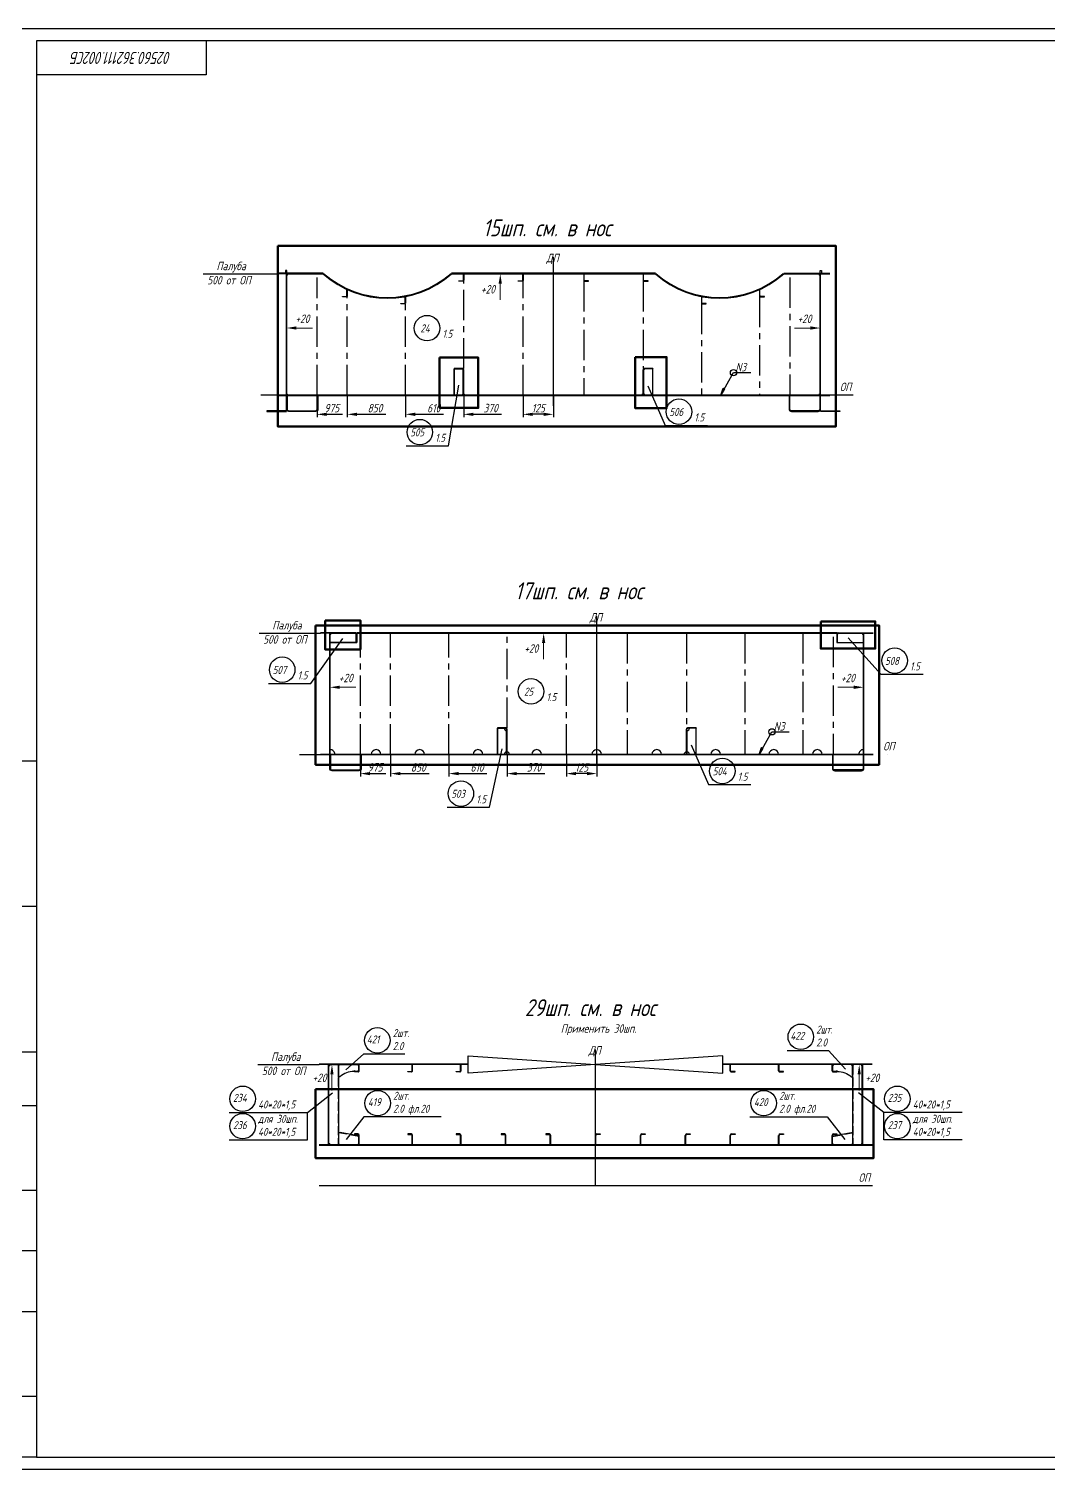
# Model space of a CAD drawing. Header units: millimetres. Extents: x 76485 to 135355, y 8208 to 18817.
# Drawn here: x 118704 to 122908, y 12764 to 18704 of the extents above; entities that cross this region are included whole.
import ezdxf
from ezdxf.enums import TextEntityAlignment as Align

# ---------------------------------------------------------------- set-up
doc = ezdxf.new("R2010")
doc.units = ezdxf.units.MM
doc.header["$PDSIZE"] = -1
for name, pattern in [('CENTER', [2, 1.25, -0.25, 0.25, -0.25]), ('Dashed_dotted', [34, 24, -5, 0, -5]), ('Short_dashed', [5, 3.75, -1.25])]:
    doc.linetypes.add(name, pattern=pattern)
doc.layers.add('Frame', color=6, linetype='Continuous')
doc.styles.add('PB_TEXT', font='romans.shx', dxfattribs={"width": 0.7, "oblique": 15})
doc.styles.get("Standard").update_dxf_attribs({"font": 'ГОСТ тип А наклонный.ttf'})
doc.styles.add('ГОСТ', font='ГОСТ тип А.ttf', dxfattribs={"oblique": 15})
doc.dimstyles.new('dim10', dxfattribs={"dimscale": 0.4, "dimtxt": 87.5, "dimasz": 100, "dimexe": 30, "dimexo": 0, "dimgap": 20, "dimtad": 1, "dimdec": 0, "dimdsep": 46, "dimtxsty": 'Standard', "dimcen": 5, "dimadec": 0, "dimazin": 0, "dimtfac": 1, "dimtdec": 0, "dimtmove": 0, "dimatfit": 3, "dimfxl": 1, "dimtolj": 1, "dimtzin": 0, "dimarcsym": 0})
doc.dimstyles.get("Standard").update_dxf_attribs({"dimtxt": 0.18, "dimasz": 0.18, "dimexe": 0.18, "dimexo": 0.0625, "dimgap": 0.09, "dimtad": 0, "dimtih": 1, "dimtoh": 1, "dimdec": 4, "dimzin": 0, "dimdsep": 46, "dimtxsty": 'Standard', "dimcen": 0.09, "dimadec": 0, "dimazin": 0, "dimtfac": 1, "dimtdec": 4, "dimtofl": 0, "dimtmove": 0, "dimatfit": 3, "dimfxl": 1, "dimtolj": 1, "dimtzin": 0, "dimarcsym": 0})

# ---------------------------------------------------------------- blocks, each defined once
blk = doc.blocks.new('A$C128E1BCE')
at = {"linetype": 'Continuous', "lineweight": 9}
blk.add_line((40, 0), (106.5, 0), dxfattribs=at)
at = {"linetype": 'Continuous'}
blk.add_solid([(40, 6.7), (40, -6.7), (0, 0)], dxfattribs=at)
blk = doc.blocks.new('*D119')
at = {"color": 0, "lineweight": -2, "transparency": 16777216}
for p, q in [((120742.4, 17193.4), (120742.4, 17102.5)), ((120867.4, 17193.4), (120867.4, 17102.5)), ((120827.4, 17114.5), (120782.4, 17114.5))]:
    blk.add_line(p, q, dxfattribs=at)
at = {"color": 0, "transparency": 16777216}
for points in [[(120782.4, 17121.2), (120782.4, 17107.8), (120742.4, 17114.5)], [(120827.4, 17121.2), (120827.4, 17107.8), (120867.4, 17114.5)]]:
    blk.add_solid(points, dxfattribs=at)
at = {"layer": 'Defpoints', "color": 0, "transparency": 16777216}
for p in [(120742.4, 17193.4), (120867.4, 17193.4), (120742.4, 17114.5)]:
    blk.add_point(p, dxfattribs=at)
at = {"color": 0, "transparency": 16777216, "insert": (120804.9, 17140), "char_height": 35, "attachment_point": 5}
blk.add_mtext('\\A1;125', dxfattribs=at)
blk = doc.blocks.new('*D120')
at = {"color": 0, "lineweight": -2, "transparency": 16777216}
for p, q in [((120497.4, 17193.4), (120497.4, 17102.5)), ((120537.4, 17114.5), (120653.6, 17114.5))]:
    blk.add_line(p, q, dxfattribs=at)
at = {"color": 0, "transparency": 16777216}
blk.add_solid([(120537.4, 17121.2), (120537.4, 17107.8), (120497.4, 17114.5)], dxfattribs=at)
at = {"layer": 'Defpoints', "color": 0, "transparency": 16777216}
for p in [(120497.4, 17193.4), (120497.4, 17114.5), (120867.4, 17111.8)]:
    blk.add_point(p, dxfattribs=at)
at = {"color": 0, "transparency": 16777216, "insert": (120608.4, 17140.2), "char_height": 35, "attachment_point": 5}
blk.add_mtext('\\A1;370', dxfattribs=at)
blk = doc.blocks.new('*D121')
at = {"color": 0, "lineweight": -2, "transparency": 16777216}
for p, q in [((120257.4, 17193.4), (120257.4, 17102.5)), ((120297.4, 17114.5), (120414.3, 17114.5))]:
    blk.add_line(p, q, dxfattribs=at)
at = {"color": 0, "transparency": 16777216}
blk.add_solid([(120297.4, 17121.2), (120297.4, 17107.8), (120257.4, 17114.5)], dxfattribs=at)
at = {"layer": 'Defpoints', "color": 0, "transparency": 16777216}
for p in [(120257.4, 17193.4), (120867.4, 17191.4), (120257.4, 17114.5)]:
    blk.add_point(p, dxfattribs=at)
at = {"color": 0, "transparency": 16777216, "insert": (120373.5, 17140), "char_height": 35, "attachment_point": 5}
blk.add_mtext('\\A1;610', dxfattribs=at)
blk = doc.blocks.new('*D122')
at = {"color": 0, "lineweight": -2, "transparency": 16777216}
for p, q in [((120017.4, 17193.4), (120017.4, 17102.5)), ((120057.4, 17114.5), (120175.6, 17114.5))]:
    blk.add_line(p, q, dxfattribs=at)
at = {"color": 0, "transparency": 16777216}
blk.add_solid([(120057.4, 17121.2), (120057.4, 17107.8), (120017.4, 17114.5)], dxfattribs=at)
at = {"layer": 'Defpoints', "color": 0, "transparency": 16777216}
for p in [(120017.4, 17193.4), (120867.4, 17191.4), (120017.4, 17114.5)]:
    blk.add_point(p, dxfattribs=at)
at = {"color": 0, "transparency": 16777216, "insert": (120131.2, 17140), "char_height": 35, "attachment_point": 5}
blk.add_mtext('\\A1;850', dxfattribs=at)
blk = doc.blocks.new('*D123')
at = {"color": 0, "lineweight": -2, "transparency": 16777216}
for p, q in [((119892.4, 17193.4), (119892.4, 17102.5)), ((119932.4, 17114.5), (119997.1, 17114.5))]:
    blk.add_line(p, q, dxfattribs=at)
at = {"color": 0, "transparency": 16777216}
blk.add_solid([(119932.4, 17121.2), (119932.4, 17107.8), (119892.4, 17114.5)], dxfattribs=at)
at = {"layer": 'Defpoints', "color": 0, "transparency": 16777216}
for p in [(119892.4, 17193.4), (120867.4, 17191.4), (119892.4, 17114.5)]:
    blk.add_point(p, dxfattribs=at)
at = {"color": 0, "transparency": 16777216, "insert": (119953.2, 17140.2), "char_height": 35, "attachment_point": 5}
blk.add_mtext('\\A1;975', dxfattribs=at)
blk = doc.blocks.new('stamp-side-01')
at = {"layer": 'Frame'}
for p, q in [((-12, 0), (-12, 145)), ((-12, 145), (0, 145)), ((-12, 110), (0, 110)), ((0, 85), (-12, 85)), ((-12, 60), (0, 60)), ((0, 25), (-12, 25)), ((0, 0), (-12, 0))]:
    blk.add_line(p, q, dxfattribs=at)
at = {"layer": 'Frame', "color": 7}
blk.add_line((-7, 145), (-7, 0), dxfattribs=at)
at = {"layer": 'Frame', "color": 7, "style": 'PB_TEXT', "oblique": 15, "width": 0.7}
for s, p in [('Подпись и дата', (-8.25, 115.55)), ('Инв. N дубл.', (-8.25, 88.76)), ('Взамен инв. N', (-8.25, 61.42)), ('Подпись и дата', (-8.25, 30.25)), ('Инв. N подл.', (-8.25, 2.97))]:
    blk.add_text(s, height=2.5, rotation=90, dxfattribs=at).set_placement(p)
blk = doc.blocks.new('stamp-side-02')
at = {"layer": 'Frame'}
for p, q in [((0, 287), (-12, 287)), ((-12, 167), (-12, 287)), ((0, 227), (-12, 227)), ((0, 167), (-12, 167))]:
    blk.add_line(p, q, dxfattribs=at)
at = {"layer": 'Frame', "color": 7}
blk.add_line((-7, 287), (-7, 167), dxfattribs=at)
at = {"layer": 'Frame'}
blk.add_blockref('stamp-side-01', (0, 0), dxfattribs=at)
at = {"layer": 'Frame', "color": 7, "style": 'PB_TEXT', "oblique": 15, "width": 0.7}
for s, p in [('Первичное применение', (-8.25, 241.89)), ('Справ. N', (-8.25, 189.23))]:
    blk.add_text(s, height=2.5, rotation=90, dxfattribs=at).set_placement(p)
blk = doc.blocks.new('A$C65DE2539')
at = {"color": 7}
for points in [[(0, 0), (8410, 0), (8410, 5940), (0, 5940)], [(200, 50), (8360, 50), (8360, 5890), (200, 5890)]]:
    blk.add_lwpolyline(points, close=True, dxfattribs=at)
blk.add_lwpolyline([(900, 5890), (900, 5750), (200, 5750)], dxfattribs=at)
at = {"color": 7, "xscale": 10, "yscale": 10, "zscale": 10}
blk.add_blockref('stamp-side-02', (200, 50), dxfattribs=at)
blk = doc.blocks.new('*D124')
at = {"color": 0, "lineweight": -2, "transparency": 16777216}
for p, q in [((120921.1, 15711.8), (120921.1, 15620.9)), ((121046.1, 15711.8), (121046.1, 15620.9)), ((121006.1, 15632.9), (120961.1, 15632.9))]:
    blk.add_line(p, q, dxfattribs=at)
at = {"color": 0, "transparency": 16777216}
for points in [[(120961.1, 15639.6), (120961.1, 15626.2), (120921.1, 15632.9)], [(121006.1, 15639.6), (121006.1, 15626.2), (121046.1, 15632.9)]]:
    blk.add_solid(points, dxfattribs=at)
at = {"layer": 'Defpoints', "color": 0, "transparency": 16777216}
for p in [(120921.1, 15711.8), (121046.1, 15711.8), (120921.1, 15632.9)]:
    blk.add_point(p, dxfattribs=at)
at = {"color": 0, "transparency": 16777216, "insert": (120983.6, 15658.4), "char_height": 35, "attachment_point": 5}
blk.add_mtext('\\A1;125', dxfattribs=at)
blk = doc.blocks.new('*D125')
at = {"color": 0, "lineweight": -2, "transparency": 16777216}
for p, q in [((120676.1, 15711.8), (120676.1, 15620.9)), ((120716.1, 15632.9), (120832.3, 15632.9))]:
    blk.add_line(p, q, dxfattribs=at)
at = {"color": 0, "transparency": 16777216}
blk.add_solid([(120716.1, 15639.6), (120716.1, 15626.2), (120676.1, 15632.9)], dxfattribs=at)
at = {"layer": 'Defpoints', "color": 0, "transparency": 16777216}
for p in [(120676.1, 15711.8), (120676.1, 15632.9), (121046.1, 15630.2)]:
    blk.add_point(p, dxfattribs=at)
at = {"color": 0, "transparency": 16777216, "insert": (120787.2, 15658.6), "char_height": 35, "attachment_point": 5}
blk.add_mtext('\\A1;370', dxfattribs=at)
blk = doc.blocks.new('*D126')
at = {"color": 0, "lineweight": -2, "transparency": 16777216}
for p, q in [((120436.1, 15711.8), (120436.1, 15620.9)), ((120476.1, 15632.9), (120593, 15632.9))]:
    blk.add_line(p, q, dxfattribs=at)
at = {"color": 0, "transparency": 16777216}
blk.add_solid([(120476.1, 15639.6), (120476.1, 15626.2), (120436.1, 15632.9)], dxfattribs=at)
at = {"layer": 'Defpoints', "color": 0, "transparency": 16777216}
for p in [(120436.1, 15711.8), (121046.1, 15709.8), (120436.1, 15632.9)]:
    blk.add_point(p, dxfattribs=at)
at = {"color": 0, "transparency": 16777216, "insert": (120552.3, 15658.4), "char_height": 35, "attachment_point": 5}
blk.add_mtext('\\A1;610', dxfattribs=at)
blk = doc.blocks.new('*D127')
at = {"color": 0, "lineweight": -2, "transparency": 16777216}
for p, q in [((120196.1, 15711.8), (120196.1, 15620.9)), ((120236.1, 15632.9), (120354.4, 15632.9))]:
    blk.add_line(p, q, dxfattribs=at)
at = {"color": 0, "transparency": 16777216}
blk.add_solid([(120236.1, 15639.6), (120236.1, 15626.2), (120196.1, 15632.9)], dxfattribs=at)
at = {"layer": 'Defpoints', "color": 0, "transparency": 16777216}
for p in [(120196.1, 15711.8), (121046.1, 15709.8), (120196.1, 15632.9)]:
    blk.add_point(p, dxfattribs=at)
at = {"color": 0, "transparency": 16777216, "insert": (120310, 15658.4), "char_height": 35, "attachment_point": 5}
blk.add_mtext('\\A1;850', dxfattribs=at)
blk = doc.blocks.new('*D128')
at = {"color": 0, "lineweight": -2, "transparency": 16777216}
for p, q in [((120071.1, 15711.8), (120071.1, 15620.9)), ((120111.1, 15632.9), (120175.8, 15632.9))]:
    blk.add_line(p, q, dxfattribs=at)
at = {"color": 0, "transparency": 16777216}
blk.add_solid([(120111.1, 15639.6), (120111.1, 15626.2), (120071.1, 15632.9)], dxfattribs=at)
at = {"layer": 'Defpoints', "color": 0, "transparency": 16777216}
for p in [(120071.1, 15711.8), (121046.1, 15709.8), (120071.1, 15632.9)]:
    blk.add_point(p, dxfattribs=at)
at = {"color": 0, "transparency": 16777216, "insert": (120132, 15658.6), "char_height": 35, "attachment_point": 5}
blk.add_mtext('\\A1;975', dxfattribs=at)
blk = doc.blocks.new('_weld')
at = {"color": 0, "linetype": 'ByBlock'}
for p, q in [((-1.5, 0), (-1.5, 0)), ((-1.5, -0.05), (-1.45, 0)), ((-1.5, -0.09), (-1.41, 0)), ((-1.5, -0.14), (-1.36, 0)), ((-1.5, -0.18), (-1.32, 0)), ((-1.5, -0.22), (-1.28, 0)), ((-1.5, -0.27), (-1.23, 0)), ((-1.43, -0.29), (-1.14, 0)), ((-1.37, -0.27), (-1.1, 0)), ((-1.31, -0.26), (-1.05, 0)), ((-1.26, -0.25), (-1.01, 0)), ((-1.2, -0.24), (-0.96, 0)), ((-1.14, -0.23), (-0.92, 0)), ((-1.09, -0.22), (-0.87, 0)), ((-1.03, -0.21), (-0.83, 0)), ((-0.92, -0.18), (-0.74, 0)), ((-0.86, -0.17), (-0.69, 0)), ((-0.81, -0.16), (-0.65, 0)), ((-0.67, -0.13), (-0.81, 0)), ((-0.63, -0.13), (-0.76, 0)), ((-0.75, -0.15), (-0.6, 0)), ((-0.7, -0.14), (-0.56, 0)), ((-0.64, -0.13), (-0.51, 0)), ((-0.58, -0.12), (-0.47, 0)), ((-0.53, -0.11), (-0.42, 0)), ((-0.41, -0.08), (-0.49, 0)), ((-0.37, -0.07), (-0.45, 0)), ((-0.33, -0.07), (-0.4, 0)), ((-0.36, -0.07), (-0.29, 0)), ((-0.3, -0.06), (-0.24, 0)), ((-0.25, -0.05), (-0.2, 0)), ((-0.19, -0.04), (-0.15, 0)), ((-0.15, -0.03), (-0.18, 0)), ((-0.13, -0.03), (-0.11, 0)), ((-0.11, -0.02), (-0.13, 0)), ((-0.07, -0.01), (-0.09, 0)), ((-0.08, -0.02), (-0.06, 0)), ((-0.04, -0.01), (-0.04, 0)), ((-0.02, 0), (-0.02, 0)), ((-1.27, -0.25), (-1.5, -0.02)), ((-1.31, -0.26), (-1.5, -0.07)), ((-1.34, -0.27), (-1.5, -0.11)), ((-1.38, -0.28), (-1.5, -0.16)), ((-1.42, -0.28), (-1.5, -0.2)), ((-1.46, -0.29), (-1.5, -0.25)), ((-1.49, -0.3), (-1.5, -0.29)), ((-1.48, -0.3), (-1.19, 0)), ((-1.23, -0.25), (-1.48, 0)), ((-1.2, -0.24), (-1.43, 0)), ((-1.16, -0.23), (-1.39, 0)), ((-1.12, -0.22), (-1.34, 0)), ((-1.08, -0.22), (-1.3, 0)), ((-1.05, -0.21), (-1.25, 0)), ((-1.01, -0.2), (-1.21, 0)), ((-0.97, -0.19), (-1.16, 0)), ((-0.93, -0.19), (-1.12, 0)), ((-0.9, -0.18), (-1.07, 0)), ((-0.86, -0.17), (-1.03, 0)), ((-0.82, -0.16), (-0.99, 0)), ((-0.98, -0.2), (-0.78, 0)), ((-0.78, -0.16), (-0.94, 0)), ((-0.75, -0.15), (-0.9, 0)), ((-0.71, -0.14), (-0.85, 0)), ((-0.6, -0.12), (-0.72, 0)), ((-0.56, -0.11), (-0.67, 0)), ((-0.52, -0.1), (-0.63, 0)), ((-0.48, -0.1), (-0.58, 0)), ((-0.45, -0.09), (-0.54, 0)), ((-0.47, -0.09), (-0.38, 0)), ((-0.42, -0.08), (-0.33, 0)), ((-0.3, -0.06), (-0.36, 0)), ((-0.26, -0.05), (-0.31, 0)), ((-0.22, -0.04), (-0.27, 0)), ((-0.18, -0.04), (-0.22, 0))]:
    blk.add_line(p, q, dxfattribs=at)
at = {"color": 0, "linetype": 'ByBlock', "flags": 128}
blk.add_lwpolyline([(-1.5, 0), (0, 0), (-1.5, -0.3)], close=True, dxfattribs=at)

msp = doc.modelspace()

# ---------------------------------------------------------------- linework, layer by layer
at = {"color": 1, "ltscale": 25}
for p, q in [((120867.4, 17150.2), (120867.4, 17763.4)), ((122104.1, 17193.4), (119661, 17193.4))]:
    msp.add_line(p, q, dxfattribs=at)
at = {"color": 3, "ltscale": 10}
for p, q in [((119917.4, 17696.4), (119727.4, 17696.4)), ((119917.4, 17693.4), (119727.4, 17693.4)), ((119765.9, 17193.4), (119765.9, 17693.4)), ((119767.4, 17693.4), (119917.8, 17693.4)), ((119767.4, 17193.4), (119767.4, 17693.4)), ((119767.4, 17193.4), (119767.4, 17693.4)), ((121288.4, 17696.4), (120446.4, 17696.4)), ((121288.4, 17693.4), (120446.4, 17693.4)), ((120446.9, 17693.4), (121287.8, 17693.4)), ((121816.9, 17693.4), (121967.4, 17693.4)), ((121817.4, 17696.4), (122007.4, 17696.4)), ((121817.4, 17693.4), (122007.4, 17693.4)), ((121967.4, 17693.4), (121967.4, 17193.4)), ((121967.4, 17193.4), (121967.4, 17693.4)), ((121968.9, 17193.4), (121968.9, 17693.4)), ((120457.5, 17301.5), (120495.4, 17301.5)), ((120457.5, 17193.4), (120457.5, 17301.5)), ((120490.4, 17301.5), (120495.4, 17296.5)), ((120495.4, 17301.5), (120495.4, 17193.4)), ((120495.4, 17193.4), (120495.4, 17297.5)), ((120497.4, 17193.4), (120497.4, 17297.5)), ((121237.4, 17193.4), (121237.4, 17297.5)), ((121277.3, 17301.5), (121239.4, 17301.5)), ((121239.4, 17301.5), (121239.4, 17193.4)), ((121244.4, 17301.5), (121239.4, 17296.5)), ((121239.4, 17193.4), (121239.4, 17297.5)), ((121277.3, 17193.4), (121277.3, 17301.5)), ((122007.4, 17193.4), (119727.4, 17193.4)), ((122007.4, 17191.4), (119727.4, 17191.4)), ((121967.4, 17193.4), (119767.4, 17193.4)), ((120495.4, 17193.4), (120457.5, 17193.4)), ((121239.4, 17193.4), (121277.3, 17193.4)), ((120050.2, 16213.8), (119906.1, 16213.8)), ((120050.2, 16211.8), (119906.1, 16211.8)), ((119944.6, 15711.8), (119944.6, 16211.8)), ((119946.1, 15711.8), (119946.1, 16211.8)), ((119946.1, 16211.8), (120049.1, 16211.8)), ((119946.1, 16173.8), (119946.1, 16211.8)), ((119946.1, 15711.8), (119946.1, 16211.8)), ((120049.1, 16211.8), (120054.1, 16206.8)), ((122036.1, 16213.3), (120056.1, 16213.3)), ((120056.1, 16211.8), (122036.1, 16211.8)), ((122036.1, 16211.8), (120056.1, 16211.8)), ((122036.1, 16211.8), (120056.1, 16211.8)), ((122043.1, 16211.8), (122038.1, 16206.8)), ((122042, 16213.8), (122186.1, 16213.8)), ((122042, 16211.8), (122186.1, 16211.8)), ((122146.1, 16211.8), (122043.1, 16211.8)), ((122146.1, 16211.8), (122146.1, 15711.8)), ((122146.1, 16173.8), (122146.1, 16211.8)), ((122146.1, 15711.8), (122146.1, 16211.8)), ((122147.6, 15711.8), (122147.6, 16211.8)), ((120636.2, 15819.9), (120664.1, 15819.9)), ((120636.2, 15711.8), (120636.2, 15819.9)), ((120674.1, 15711.8), (120674.1, 15815.8)), ((120674.1, 15809.9), (120674.1, 15711.8)), ((120676.1, 15711.8), (120676.1, 15815.8)), ((121416.1, 15711.8), (121416.1, 15815.8)), ((121418.1, 15711.8), (121418.1, 15815.8)), ((121418.1, 15809.9), (121418.1, 15711.8)), ((121456, 15819.9), (121428.1, 15819.9)), ((121456, 15711.8), (121456, 15819.9)), ((122186.1, 15711.8), (119906.1, 15711.8)), ((122186.1, 15709.8), (119906.1, 15709.8)), ((122146.1, 15711.8), (119946.1, 15711.8)), ((120674.1, 15711.8), (120636.2, 15711.8)), ((121418.1, 15711.8), (121456, 15711.8)), ((120516.2, 14434.1), (119901.2, 14434.1)), ((120516.2, 14432.6), (119901.2, 14432.6)), ((119939.2, 14102), (119939.2, 14432.6)), ((119941.2, 14432.6), (119976.7, 14432.6)), ((119941.2, 14102), (119941.2, 14432.6)), ((119941.2, 14102), (119941.2, 14432.6)), ((119981.2, 14432.6), (120064.7, 14432.6)), ((119981.2, 14427.6), (119986.2, 14432.6)), ((120059.7, 14432.6), (120064.7, 14427.6)), ((120064.7, 14409.1), (120059.7, 14404.1)), ((120064.7, 14407), (120064.7, 14432.6)), ((120066.2, 14407), (120066.2, 14432.6)), ((120284.7, 14407), (120284.7, 14432.6)), ((120286.2, 14407), (120286.2, 14432.6)), ((120484.7, 14407), (120484.7, 14432.6)), ((120486.2, 14407), (120486.2, 14432.6)), ((122181.2, 14434.1), (121566.2, 14434.1)), ((122181.2, 14432.6), (121566.2, 14432.6)), ((121596.2, 14407), (121596.2, 14432.6)), ((121597.7, 14407), (121597.7, 14432.6)), ((121796.2, 14407), (121796.2, 14432.6)), ((121797.7, 14407), (121797.7, 14432.6)), ((122016.2, 14407), (122016.2, 14432.6)), ((122017.7, 14407), (122017.7, 14432.6)), ((122101.2, 14432.6), (122017.7, 14432.6)), ((122022.7, 14432.6), (122017.7, 14427.6)), ((122017.7, 14409.1), (122022.7, 14404.1)), ((122101.2, 14427.6), (122096.2, 14432.6)), ((122141.2, 14432.6), (122105.7, 14432.6)), ((122141.2, 14102), (122141.2, 14432.6)), ((122141.2, 14102), (122141.2, 14432.6)), ((122143.2, 14102), (122143.2, 14432.6)), ((120064.2, 14102), (120064.2, 14140.5)), ((120066.2, 14102), (120066.2, 14140.5)), ((120284.2, 14102), (120284.2, 14140.5)), ((120286.2, 14102), (120286.2, 14140.5)), ((120484.2, 14102), (120484.2, 14140.5)), ((120486.2, 14102), (120486.2, 14140.5)), ((120669.2, 14102), (120669.2, 14140.5)), ((120671.2, 14102), (120671.2, 14140.5)), ((120854.2, 14102), (120854.2, 14140.5)), ((120856.2, 14102), (120856.2, 14140.5)), ((121040.2, 14102), (121040.2, 14140.5)), ((121042.2, 14102), (121042.2, 14140.5)), ((121226.2, 14102), (121226.2, 14140.5)), ((121228.2, 14102), (121228.2, 14140.5)), ((121411.2, 14102), (121411.2, 14140.5)), ((121413.2, 14102), (121413.2, 14140.5)), ((121596.2, 14102), (121596.2, 14140.5)), ((121598.2, 14102), (121598.2, 14140.5)), ((121796.2, 14102), (121796.2, 14140.5)), ((121798.2, 14102), (121798.2, 14140.5)), ((122016.2, 14102), (122016.2, 14140.5)), ((122018.2, 14102), (122018.2, 14140.5)), ((122181.2, 14102), (119901.2, 14102)), ((122181.2, 14099.7), (119901.2, 14099.7)), ((119976.7, 14102), (119941.2, 14102)), ((122105.7, 14102), (122141.2, 14102))]:
    msp.add_line(p, q, dxfattribs=at)
at = {"color": 1, "linetype": 'CENTER', "ltscale": 100}
for p, q in [((119892.4, 17193.4), (119892.4, 17678.4)), ((120497.4, 17303.4), (120497.4, 17663.4)), ((120742.4, 17193.4), (120742.4, 17663.4)), ((120992.4, 17663.4), (120992.4, 17193.4)), ((121237.4, 17663.4), (121237.4, 17303.4)), ((121842.4, 17678.4), (121842.4, 17193.4)), ((120017.4, 17193.4), (120017.4, 17599.4)), ((121717.4, 17599.4), (121717.4, 17193.4)), ((120257.4, 17193.4), (120257.4, 17570.4)), ((121477.4, 17570.4), (121477.4, 17193.4)), ((120071.1, 15711.8), (120071.1, 16196.8)), ((120196.1, 15711.8), (120196.1, 16211.8)), ((120436.1, 15711.8), (120436.1, 16211.8)), ((120676.1, 15821.8), (120676.1, 16211.8)), ((120921.1, 15711.8), (120921.1, 16211.8)), ((121171.1, 16211.8), (121171.1, 15711.8)), ((121416.1, 16211.8), (121416.1, 15821.8)), ((121656.1, 16211.8), (121656.1, 15711.8)), ((121896.1, 16211.8), (121896.1, 15711.8)), ((122021.1, 16196.8), (122021.1, 15711.8))]:
    msp.add_line(p, q, dxfattribs=at)
at = {"color": 1, "ltscale": 10}
for p, q in [((121046.1, 15668.6), (121046.1, 16281.8)), ((122183.1, 13932.6), (119901.2, 13932.6))]:
    msp.add_line(p, q, dxfattribs=at)
at = {"color": 1, "linetype": 'Dashed_dotted', "ltscale": 25}
msp.add_line((119819.5, 15711.8), (122284.5, 15711.8), dxfattribs=at)
at = {"color": 1}
msp.add_line((121041.2, 13932.6), (121041.2, 14495.5), dxfattribs=at)
at = {"color": 3, "linetype": 'Short_dashed', "ltscale": 10}
for p, q in [((119979.8, 14429.5), (119979.8, 14105)), ((122102.7, 14429.5), (122102.7, 14105))]:
    msp.add_line(p, q, dxfattribs=at)
at = {"color": 2, "linetype": 'Short_dashed', "ltscale": 10}
for p, q in [((120064.2, 14136.3), (119982.7, 14152)), ((122018.2, 14136.3), (122099.8, 14152))]:
    msp.add_line(p, q, dxfattribs=at)
at = {"color": 4, "lineweight": 100, "ltscale": 100}
for points in [[(119730.8, 17809.9), (122031.6, 17809.9), (122031.6, 17064.3), (119730.8, 17064.3)], [(119886.8, 16243.9), (122210.5, 16243.9), (122210.5, 15669.4), (119886.8, 15669.4)]]:
    msp.add_lwpolyline(points, close=True, dxfattribs=at)
at = {"color": 1, "ltscale": 10}
for points in [[(119767.4, 17696.4), (119767.4, 17707.2), (119762.4, 17707.2), (119762.4, 17696.4)], [(121967.4, 17696.4), (121967.4, 17707.2), (121972.4, 17707.2), (121972.4, 17696.4)], [(120056.2, 16207.8), (120056.2, 16173.8), (120054.2, 16173.8), (120054.2, 16207.8)], [(122036, 16207.8), (122036, 16173.8), (122038, 16173.8), (122038, 16207.8)], [(120254.7, 14476.4), (120084.6, 14476.4), (120010.9, 14411.2)], [(121831.3, 14491.2), (122001.4, 14491.2), (122072, 14414.1)], [(120061.7, 14402.5), (120046.3, 14402.5), (120046.3, 14404), (120061.7, 14404)], [(120281.7, 14402.5), (120266.3, 14402.5), (120266.3, 14404), (120281.7, 14404)], [(120481.7, 14402.5), (120466.3, 14402.5), (120466.3, 14404), (120481.7, 14404)], [(121600.7, 14402.5), (121616.2, 14402.5), (121616.2, 14404), (121600.7, 14404)], [(121800.7, 14402.5), (121816.2, 14402.5), (121816.2, 14404), (121800.7, 14404)], [(122020.7, 14402.5), (122036.2, 14402.5), (122036.2, 14404), (122020.7, 14404)]]:
    msp.add_lwpolyline(points, dxfattribs=at)
for points in [[(119423.1, 17693.4), (119727.4, 17693.4)], [(119653.4, 16211.8), (119906.1, 16211.8)], [(119648.5, 14432.6), (119901.2, 14432.6)]]:
    msp.add_lwpolyline(points)
at = {"color": 3, "ltscale": 10}
for points in [[(119917.8, 17693.4, 0.377964), (120446.9, 17693.4)], [(119919.8, 17695.6, 0.377964), (120445, 17695.6, 0.377964)], [(121287.8, 17693.4, 0.377964), (121816.9, 17693.4)], [(121289.8, 17695.6, 0.377964), (121815, 17695.6, 0.377964)], [(120502.4, 17193.4, 0.414188), (120497.4, 17198.4), (120497.4, 17297.6, 0.41423), (120491.4, 17303.6), (120457.4, 17303.6), (120457.4, 17193.4)], [(121277.4, 17193.4), (121277.4, 17303.6), (121243.4, 17303.6, 0.41423), (121237.4, 17297.6), (121237.4, 17198.4, 0.414188), (121232.4, 17193.4, 0.414188)], [(120686.1, 15711.8, 0.414236), (120676.1, 15721.8), (120676.1, 15816, 0.41423), (120670.1, 15822), (120636.1, 15822), (120636.1, 15711.8)], [(121456.1, 15711.8), (121456.1, 15822), (121422.1, 15822, 0.41423), (121416.1, 15816), (121416.1, 15721.8, 0.414236), (121406.1, 15711.8, 0.414236)], [(120064.7, 14404.1), (120044.6, 14404.1, 0.176328), (119986.8, 14383), (119986.2, 14382.6), (119981.2, 14382.6)], [(120049.3, 14404.1, 0.419632), (120046.3, 14407.1, 0.409717), (120043.3, 14404.1, 0.409717)], [(122017.7, 14404.1), (122037.9, 14404.1, -0.176328), (122095.7, 14383), (122096.2, 14382.6), (122101.2, 14382.6)], [(122033.1, 14404.1, -0.419632), (122036.2, 14407.1, -0.409717), (122039.1, 14404.1, -0.409717)]]:
    msp.add_lwpolyline(points, format="xyb", dxfattribs=at)
at = {"color": 7}
for points in [[(120495.9, 17693.4), (120497.4, 17693.4), (120497.4, 17667.9, -0.414214), (120492.9, 17663.4), (120477.4, 17663.4), (120477.4, 17664.9), (120492.9, 17664.9, 0.414214), (120495.9, 17667.9)], [(120740.9, 17693.4), (120742.4, 17693.4), (120742.4, 17667.9, -0.414214), (120737.9, 17663.4), (120722.4, 17663.4), (120722.4, 17664.9), (120737.9, 17664.9, 0.414214), (120740.9, 17667.9)], [(120993.9, 17693.4), (120992.4, 17693.4), (120992.4, 17667.9, 0.414214), (120996.9, 17663.4), (121012.4, 17663.4), (121012.4, 17664.9), (120996.9, 17664.9, -0.414214), (120993.9, 17667.9)], [(121238.9, 17693.4), (121237.4, 17693.4), (121237.4, 17667.9, 0.414214), (121241.9, 17663.4), (121257.4, 17663.4), (121257.4, 17664.9), (121241.9, 17664.9, -0.414214), (121238.9, 17667.9)], [(120015.9, 17629.4), (120017.4, 17629.4), (120017.4, 17603.9, -0.414214), (120012.9, 17599.4), (119997.4, 17599.4), (119997.4, 17600.9), (120012.9, 17600.9, 0.414214), (120015.9, 17603.9)], [(120255.9, 17600.4), (120257.4, 17600.4), (120257.4, 17574.9, -0.414214), (120252.9, 17570.4), (120237.4, 17570.4), (120237.4, 17571.9), (120252.9, 17571.9, 0.414214), (120255.9, 17574.9)], [(121478.9, 17600.4), (121477.4, 17600.4), (121477.4, 17574.9, 0.414214), (121481.9, 17570.4), (121497.4, 17570.4), (121497.4, 17571.9), (121481.9, 17571.9, -0.414214), (121478.9, 17574.9)], [(121718.9, 17629.4), (121717.4, 17629.4), (121717.4, 17603.9, 0.414214), (121721.9, 17599.4), (121737.4, 17599.4), (121737.4, 17600.9), (121721.9, 17600.9, -0.414214), (121718.9, 17603.9)]]:
    msp.add_lwpolyline(points, format="xyb", close=True, dxfattribs=at)
at = {"color": 2, "lineweight": 100, "ltscale": 100}
for points in [[(120398.1, 17348.2), (120557.1, 17348.2), (120557.1, 17141), (120398.1, 17141)], [(121204.6, 17350.8), (121334.3, 17350.8), (121334.3, 17139.9), (121204.6, 17139.9)], [(119925.6, 16264.8), (120071.1, 16264.8), (120071.1, 16145.2), (119925.6, 16145.2)], [(121969.8, 16260.2), (122194.7, 16260.2), (122194.7, 16148.2), (121969.8, 16148.2)]]:
    msp.add_lwpolyline(points, close=True, dxfattribs=at)
at = {"color": 3, "ltscale": 10}
for points in [[(120491.4, 17303.5), (120457.4, 17303.5), (120457.4, 17301.5), (120491.4, 17301.5)], [(121243.4, 17303.5), (121277.3, 17303.5), (121277.3, 17301.5), (121243.4, 17301.5)], [(119946.1, 16173.8), (120056.1, 16173.8), (120056.1, 16211.8)], [(120054.1, 16206.8), (120054.1, 16173.8), (119946.1, 16173.8)], [(122036.1, 16211.8), (122036.1, 16173.8), (122146.1, 16173.8)], [(122038.1, 16206.8), (122038.1, 16173.8), (122146.1, 16173.8)], [(120670.1, 15821.8), (120636.2, 15821.8), (120636.2, 15819.8), (120670.1, 15819.8)], [(121422.1, 15821.8), (121456, 15821.8), (121456, 15819.8), (121422.1, 15819.8)], [(119976.7, 14432.6), (119981.3, 14428), (119981.3, 14106.5), (119976.7, 14102)], [(119981.2, 14382.6), (119981.2, 14407.6), (119981.2, 14432.6)], [(120064.7, 14432.6), (120064.7, 14407.6), (120064.7, 14404.1)], [(122017.7, 14432.6), (122017.7, 14407.6), (122017.7, 14404.1)], [(122105.7, 14432.6), (122101.2, 14428), (122101.2, 14106.5), (122105.7, 14102)], [(122101.2, 14382.6), (122101.2, 14407.6), (122101.2, 14432.6)], [(120060.2, 14147.3), (120046.3, 14147.3), (120046.3, 14145.1), (120060.2, 14145.1)], [(120280.2, 14147.3), (120266.3, 14147.3), (120266.3, 14145.1), (120280.2, 14145.1)], [(120480.2, 14147.3), (120466.3, 14147.3), (120466.3, 14145.1), (120480.2, 14145.1)], [(120665.2, 14147.3), (120651.3, 14147.3), (120651.3, 14145.1), (120665.2, 14145.1)], [(120850.2, 14147.3), (120836.3, 14147.3), (120836.3, 14145.1), (120850.2, 14145.1)], [(121046.2, 14147.3), (121060.2, 14147.3), (121060.2, 14145.1), (121046.2, 14145.1)], [(121232.2, 14147.3), (121246.2, 14147.3), (121246.2, 14145.1), (121232.2, 14145.1)], [(121417.2, 14147.3), (121431.2, 14147.3), (121431.2, 14145.1), (121417.2, 14145.1)], [(121602.2, 14147.3), (121616.2, 14147.3), (121616.2, 14145.1), (121602.2, 14145.1)], [(121802.2, 14147.3), (121816.2, 14147.3), (121816.2, 14145.1), (121802.2, 14145.1)], [(122022.2, 14147.3), (122036.2, 14147.3), (122036.2, 14145.1), (122022.2, 14145.1)]]:
    msp.add_lwpolyline(points, dxfattribs=at)
at = {"linetype": 'Continuous'}
for points in [[(121610, 17286.7), (121681.7, 17286.7)], [(121768.3, 15805.1), (121840, 15805.1)]]:
    msp.add_lwpolyline(points, dxfattribs=at)
at = {"color": 1, "ltscale": 25}
for points in [[(120260, 16984.8), (120434.3, 16984.8), (120477.6, 17234.6)], [(121256.6, 17232.5), (121328.5, 17068.9), (121502.8, 17068.9)], [(119692.5, 16005), (119866.9, 16005), (119998.2, 16190.2)], [(122082.5, 16192.8), (122218, 16042.3), (122392.3, 16042.3)], [(121435.3, 15750.9), (121507.2, 15587.3), (121681.6, 15587.3)], [(120429.4, 15494.1), (120603.8, 15494.1), (120656.4, 15734.4)], [(119529.8, 14235.5), (119853, 14235.5), (119956.6, 14316.7)], [(122552.7, 14235.5), (122229.5, 14235.5), (122125.9, 14316.7)], [(119529.8, 14122.8), (119853, 14122.8), (119853, 14235.5)], [(120404.5, 14217.8), (120086, 14217.8), (120012.9, 14123.9)], [(121678, 14217.8), (121996.5, 14217.8), (122069.6, 14123.9)], [(122552.7, 14122.8), (122229.5, 14122.8), (122229.5, 14235.5)]]:
    msp.add_lwpolyline(points, dxfattribs=at)
at = {"color": 8, "ltscale": 25}
for points in [[(119768.9, 17191.4), (119768.9, 17136.4, 0.414214), (119775.9, 17129.4), (119885.9, 17129.4, 0.414214), (119892.9, 17136.4), (119892.9, 17191.4), (119895.9, 17191.4), (119895.9, 17136.4, -0.414214), (119885.9, 17126.4), (119775.9, 17126.4, -0.414214), (119765.9, 17136.4), (119765.9, 17191.4)], [(121965.9, 17191.4), (121965.9, 17136.4, -0.414214), (121958.9, 17129.4), (121848.9, 17129.4, -0.414214), (121841.9, 17136.4), (121841.9, 17191.4), (121838.9, 17191.4), (121838.9, 17136.4, 0.414214), (121848.9, 17126.4), (121958.9, 17126.4, 0.414214), (121968.9, 17136.4), (121968.9, 17191.4)]]:
    msp.add_lwpolyline(points, format="xyb", close=True, dxfattribs=at)
at = {"color": 2, "ltscale": 10}
for points in [[(119765.9, 17129.4), (119685.9, 17129.4), (119685.9, 17126.4), (119765.9, 17126.4)], [(121968.9, 17129.4), (122048.9, 17129.4), (122048.9, 17126.4), (121968.9, 17126.4)], [(119986.2, 14152), (119981.2, 14152), (119981.2, 14107), (119986.2, 14102), (120059.2, 14102), (120064.2, 14107), (120064.2, 14137)], [(120064.2, 14137), (120063.2, 14138.5), (119987.8, 14153), (119986.2, 14152)], [(122018.2, 14137), (122019.3, 14138.5), (122094.7, 14153), (122096.2, 14152)], [(122096.2, 14152), (122101.2, 14152), (122101.2, 14107), (122096.2, 14102), (122023.2, 14102), (122018.2, 14107), (122018.2, 14137)]]:
    msp.add_lwpolyline(points, dxfattribs=at)
at = {"color": 8, "ltscale": 10}
for points in [[(119947.6, 15709.8), (119947.6, 15654.8, 0.414214), (119954.6, 15647.8), (120064.6, 15647.8, 0.414214), (120071.6, 15654.8), (120071.6, 15709.8), (120074.6, 15709.8), (120074.6, 15654.8, -0.414214), (120064.6, 15644.8), (119954.6, 15644.8, -0.414214), (119944.6, 15654.8), (119944.6, 15709.8)], [(122144.6, 15709.8), (122144.6, 15654.8, -0.414214), (122137.6, 15647.8), (122027.6, 15647.8, -0.414214), (122020.6, 15654.8), (122020.6, 15709.8), (122017.6, 15709.8), (122017.6, 15654.8, 0.414214), (122027.6, 15644.8), (122137.6, 15644.8, 0.414214), (122147.6, 15654.8), (122147.6, 15709.8)]]:
    msp.add_lwpolyline(points, format="xyb", close=True, dxfattribs=at)
msp.add_lwpolyline([(121566.2, 14397.2), (121566.2, 14469.5), (120516.2, 14397.2), (120516.2, 14469.5)], close=True)
at = {"color": 6, "lineweight": 100, "ltscale": 100}
msp.add_lwpolyline([(119886.8, 14331.5), (122187.9, 14331.5), (122187.9, 14047.1), (119886.8, 14047.1)], close=True, dxfattribs=at)
at = {"color": 1, "ltscale": 25}
for centre in [(120346.2, 17470), (121384.9, 17125.3), (120316.4, 17041.2), (119748.9, 16061.3), (122274.4, 16098.7), (120775.2, 15971.9), (121563.6, 15643.6), (120485.8, 15550.5), (119586.1, 14291.9), (120142.4, 14274.1), (121734.4, 14274.1), (122285.9, 14291.9), (119586.1, 14179.1), (122285.9, 14179.1)]:
    msp.add_circle(centre, 52.6, dxfattribs=at)
for centre in [(121610, 17286.7), (121768.3, 15805.1)]:
    msp.add_circle(centre, 12.8)
at = {"color": 1, "ltscale": 10}
for centre in [(120140.9, 14532.8), (121887.6, 14547.5)]:
    msp.add_circle(centre, 52.6, dxfattribs=at)
at = {"color": 3, "ltscale": 10}
for centre, radius, start, end in [((119767.4, 17693.4), 5, 270.00247, 359.99753), ((121967.4, 17693.4), 5, 180.00247, 269.99753), ((120491.4, 17297.5), 6, 359.99835, 90.00165), ((120491.4, 17297.5), 4, 359.98999, 89.98814), ((121243.4, 17297.5), 6, 89.99835, 180.00165), ((121243.4, 17297.5), 4, 90.01186, 180.00999), ((119767.4, 17193.4), 5, 0.00247, 89.99753), ((120495.4, 17193.4), 5, 90.00247, 179.99753), ((121239.4, 17193.4), 5, 0.00247, 89.99753), ((121967.4, 17193.4), 5, 90.00247, 179.99753), ((119946.1, 16211.8), 5, 270.00247, 359.99753), ((120050.2, 16207.8), 6, 359.99835, 90.00165), ((120050.2, 16207.8), 4, 0.01026, 90.00067), ((122042, 16207.8), 6, 89.99835, 180.00165), ((122042, 16207.8), 4, 89.99933, 179.98975), ((122146.1, 16211.8), 5, 180.00247, 269.99753), ((120674.1, 15819.9), 10, 180.00311, 270.00125), ((120670.1, 15815.8), 6, 359.99835, 90.00165), ((120670.1, 15815.8), 4, 359.99319, 90.0068), ((121422.1, 15815.8), 6, 89.99835, 180.00165), ((121418.1, 15819.9), 10, 269.99875, 359.99689), ((121422.1, 15815.8), 4, 89.9932, 180.00681), ((119946.1, 15711.8), 20, 359.99939, 90.00062), ((120136.1, 15711.8), 20, 0.00131, 179.99869), ((120316.1, 15711.8), 20, 0, 180), ((120556.1, 15711.8), 20, 0.00131, 179.99869), ((120674.1, 15711.8), 10, 89.99874, 179.99689), ((120798.6, 15711.8), 20, 0.00131, 179.99869), ((121046.1, 15711.8), 20, 0, 180), ((121293.6, 15711.8), 20, 0.00131, 179.99869), ((121418.1, 15711.8), 10, 0.00311, 90.00126), ((121536.1, 15711.8), 20, 0.00131, 179.99869), ((121776.1, 15711.8), 20, 0, 180), ((121956.1, 15711.8), 20, 0.00131, 179.99869), ((122146.1, 15711.8), 20, 89.99938, 180.00063), ((119941.2, 14432.6), 5, 270.00247, 359.99753), ((120061.7, 14407), 4.5, 269.99835, 0.00164), ((120061.7, 14407), 3, 269.99835, 0.00165), ((120281.7, 14407), 4.5, 269.99835, 0.00164), ((120281.7, 14407), 3, 269.99835, 0.00165), ((120481.7, 14407), 4.5, 269.99835, 0.00164), ((120481.7, 14407), 3, 269.99835, 0.00165), ((121600.7, 14407), 4.5, 179.99835, 270.00165), ((121600.7, 14407), 3, 179.99835, 270.00165), ((121800.7, 14407), 4.5, 179.99835, 270.00165), ((121800.7, 14407), 3, 179.99835, 270.00165), ((122020.7, 14407), 4.5, 179.99835, 270.00165), ((122020.7, 14407), 3, 179.99835, 270.00165), ((122141.2, 14432.6), 5, 180.00247, 269.99753), ((120059.5, 14140.6), 6.72, 359.06351, 83.87662), ((120059.8, 14140.6), 4.48, 359.05774, 83.87516), ((120279.5, 14140.6), 6.72, 359.06351, 83.87662), ((120279.8, 14140.6), 4.48, 359.05774, 83.87516), ((120479.5, 14140.6), 6.72, 359.06351, 83.87662), ((120479.8, 14140.6), 4.48, 359.05774, 83.87516), ((120664.5, 14140.6), 6.72, 359.06351, 83.87662), ((120664.8, 14140.6), 4.48, 359.05774, 83.87516), ((120849.5, 14140.6), 6.72, 359.06351, 83.87662), ((120849.8, 14140.6), 4.48, 359.07504, 83.87954), ((121047, 14140.6), 6.72, 96.12338, 180.93649), ((121046.7, 14140.6), 4.48, 96.12046, 180.92496), ((121233, 14140.6), 6.72, 96.12338, 180.93649), ((121232.7, 14140.6), 4.48, 96.12046, 180.92496), ((121418, 14140.6), 6.72, 96.12338, 180.93649), ((121417.7, 14140.6), 4.48, 96.12484, 180.94228), ((121603, 14140.6), 6.72, 96.12338, 180.93649), ((121602.7, 14140.6), 4.48, 96.12484, 180.94228), ((121803, 14140.6), 6.72, 96.12338, 180.93649), ((121802.7, 14140.6), 4.48, 96.12484, 180.94228), ((122023, 14140.6), 6.72, 96.12338, 180.93649), ((122022.7, 14140.6), 4.48, 96.12484, 180.94228), ((119941.2, 14102), 5, 0.00247, 89.99753), ((122141.2, 14102), 5, 90.00247, 179.99753)]:
    msp.add_arc(centre, radius, start, end, dxfattribs=at)

# ---------------------------------------------------------------- block references
msp.add_blockref('A$C65DE2539', (118535.3, 12764.4))
for p, rotation in [((120648.1, 17693.4), 269.9999999999964), ((121967.4, 17470.5), 180), ((120826.9, 16211.8), 269.9999999999964), ((122146.1, 15988.9), 180), ((122128.5, 14432.6), 269.9999999999964)]:
    msp.add_blockref('A$C128E1BCE', p, dxfattribs=dict(rotation=rotation))
at = {"xscale": -1}
for p, rotation in [((119767.4, 17470.5), 180), ((119946.1, 15988.9), 180), ((119954, 14432.6), 90.00000000000361)]:
    msp.add_blockref('A$C128E1BCE', p, dxfattribs=dict(at, rotation=rotation))

# ---------------------------------------------------------------- texts
at = {"color": 7, "style": 'ГОСТ', "oblique": 15}
for s, height, p in [('15шп. см. в нос', 70, (120840.3, 17848.6)), ('ДП', 35, (120863.6, 17741.6)), ('Палуба', 35, (119538.1, 17708.8)), ('500 от ОП', 35, (119529.5, 17650.2)), ('ОП', 35, (122072.1, 17210.1)), ('ДП', 35, (121042.4, 16260)), ('Палуба', 35, (119768.4, 16227.2)), ('500 от ОП', 35, (119759.8, 16168.6)), ('ОП', 35, (122250.9, 15728.5)), ('Применить 30шп.', 35, (121053.5, 14564.2)), ('ДП', 35, (121037.5, 14473.7)), ('Палуба', 35, (119763.5, 14448)), ('500 от ОП', 35, (119754.9, 14389.4)), ('ОП', 35, (122149.5, 13949.3))]:
    msp.add_text(s, height=height, dxfattribs=at).set_placement(p, align=Align.CENTER)
at = {"color": 1, "ltscale": 25, "style": 'ГОСТ', "oblique": 15}
for s, p in [('24', (120318.6, 17452.5)), ('1.5', (120409.6, 17430.1)), ('506', (121345.4, 17107.8)), ('1.5', (121448.3, 17085.3)), ('505', (120276.9, 17023.7)), ('1.5', (120379.8, 17001.3)), ('508', (122234.9, 16081.2)), ('507', (119709.4, 16043.8)), ('1.5', (119812.3, 16021.4)), ('1.5', (122337.8, 16058.7)), ('25', (120746.1, 15954.4)), ('1.5', (120838.6, 15932)), ('504', (121524.1, 15626.1)), ('1.5', (121627, 15603.7)), ('503', (120446.3, 15533)), ('1.5', (120549.2, 15510.5)), ('234', (119546, 14279.3)), ('40*20*1,5', (119649.5, 14251.9)), ('419', (120102.2, 14261.6)), ('2.0 фл.20', (120205.8, 14234.2)), ('420', (121694.2, 14261.6)), ('2.0 фл.20', (121797.8, 14234.2)), ('235', (122245.7, 14279.3)), ('40*20*1,5', (122349.3, 14251.9)), ('236', (119546, 14166.6)), ('237', (122245.7, 14166.6)), ('40*20*1,5', (119649.5, 14139.2)), ('40*20*1,5', (122349.3, 14139.2))]:
    msp.add_text(s, height=33, dxfattribs=at).set_placement(p)
at = {"color": 7, "style": 'ГОСТ', "oblique": 15}
for p in [(121618, 17281.2), (121776.3, 15799.6)]:
    msp.add_text('N3', height=35, dxfattribs=at).set_placement(p, align=Align.BOTTOM_LEFT)
for s, p in [('17шп. см. в нос', (120709, 16351.6)), ('29шп. см. в нос', (120749.7, 14632.6))]:
    msp.add_text(s, height=70, dxfattribs=at).set_placement(p)
at = {"color": 1, "ltscale": 10, "style": 'ГОСТ', "oblique": 15}
for s, p in [('421', (120097.8, 14520.2)), ('422', (121844.5, 14535)), ('2.0', (120204.3, 14492.8)), ('2.0', (121951, 14507.6))]:
    msp.add_text(s, height=33, dxfattribs=at).set_placement(p)
at = {"color": 7, "ltscale": 25, "style": 'ГОСТ', "oblique": 15}
for p in [(120204.3, 14546.3), (121951, 14561), (120205.8, 14287.7), (121797.8, 14287.7)]:
    msp.add_text('2шт.', height=33, dxfattribs=at).set_placement(p)
at = {"color": 6, "ltscale": 25, "style": 'ГОСТ', "oblique": 15}
for p in [(119649.5, 14192.7), (122349.3, 14192.7)]:
    msp.add_text('для 30шп.', height=33, dxfattribs=at).set_placement(p)
at = {"linetype": 'Continuous', "char_height": 35, "attachment_point": 5}
for insert in [(120597.1, 17630.2), (119832, 17508.7), (121902.7, 17508.7), (120775.8, 16148.6), (120010.8, 16027.1), (122081.5, 16027.1), (119902.3, 14378.3), (122182, 14378.3)]:
    msp.add_mtext('\\A1;+20', dxfattribs=dict(at, insert=insert))
at = {"color": 7, "style": 'PB_TEXT', "oblique": 15, "width": 0.7}
msp.add_attdef('02560.362111.002СБ', text='', height=50, rotation=180, dxfattribs=at).set_placement((119085.3, 18584.4), align=Align.MIDDLE_CENTER)

# ---------------------------------------------------------------- dimensions: what is measured, and where the dimension line sits
for base, p1, p2, picture, middle in [((119892.4, 17114.5), (120867.4, 17191.4), (119892.4, 17193.4), '*D123', (119953.2, 17114.5)), ((120017.4, 17114.5), (120867.4, 17191.4), (120017.4, 17193.4), '*D122', (120131.2, 17114.5)), ((120257.4, 17114.5), (120867.4, 17191.4), (120257.4, 17193.4), '*D121', (120373.5, 17114.5)), ((120497.4, 17114.5), (120867.4, 17111.8), (120497.4, 17193.4), '*D120', (120608.4, 17114.5)), ((120071.1, 15632.9), (121046.1, 15709.8), (120071.1, 15711.8), '*D128', (120132, 15632.9)), ((120196.1, 15632.9), (121046.1, 15709.8), (120196.1, 15711.8), '*D127', (120310, 15632.9)), ((120436.1, 15632.9), (121046.1, 15709.8), (120436.1, 15711.8), '*D126', (120552.3, 15632.9)), ((120676.1, 15632.9), (121046.1, 15630.2), (120676.1, 15711.8), '*D125', (120787.2, 15632.9))]:
    dim = msp.add_linear_dim(base=base, p1=p1, p2=p2, dimstyle='dim10', override={"dimse1": 1, "dimsd1": 1})
    dim.commit()
    dim.dimension.update_dxf_attribs({"geometry": picture, "text_midpoint": middle, "dimtype": 160})
for base, p1, p2, picture, middle in [((120742.4, 17114.5), (120867.4, 17193.4), (120742.4, 17193.4), '*D119', (120804.9, 17114.5)), ((120921.1, 15632.9), (121046.1, 15711.8), (120921.1, 15711.8), '*D124', (120983.6, 15632.9))]:
    dim = msp.add_linear_dim(base=base, p1=p1, p2=p2, dimstyle='dim10')
    dim.commit()
    dim.dimension.update_dxf_attribs({"geometry": picture, "text_midpoint": middle, "dimtype": 160})

# ---------------------------------------------------------------- leaders
at = {"linetype": 'Continuous'}
for points in [[(121558, 17193.4), (121610, 17286.7)], [(121716.4, 15711.8), (121768.3, 15805.1)]]:
    msp.add_leader(points, dimstyle='Standard', override={"dimscale": 10, "dimasz": 2, "dimclrd": 256, "dimldrblk": '_weld'}, dxfattribs=at)

doc.saveas('drawing.dxf')
